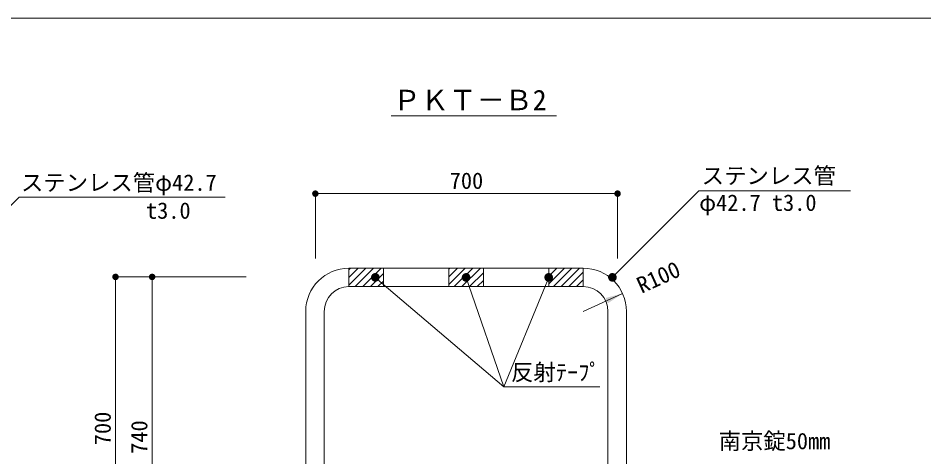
# Model space of a CAD drawing. Units: millimetres, scale not verified, with parts at other scales. Extents: x 266 to 3005, y 4223 to 6089.
# Drawn here: x 1040 to 2089, y 5527 to 6034 of the extents above; entities that cross this region are included whole.
import ezdxf
from ezdxf.enums import TextEntityAlignment as Align

# ---------------------------------------------------------------- set-up
doc = ezdxf.new("R2010")
doc.units = ezdxf.units.MM
doc.header["$LTSCALE"] = 10
for name, color, linetype, lineweight in [('ハッチ', 4, 'Continuous', 13), ('寸法', 1, 'Continuous', 13), ('本体', 7, 'Continuous', 13)]:
    doc.layers.add(name, color=color, linetype=linetype, lineweight=lineweight)
doc.styles.add('ＭＳ ゴシック', font='')
doc.styles.get('ＭＳ ゴシック').set_extended_font_data('MS Gothic')
pattern_1 = [(45, (0, 254.53), (-4.41942, 4.41942), [])]

# ---------------------------------------------------------------- blocks, each defined once
blk = doc.blocks.new('filled_dot')
at = {"color": 0, "linetype": 'Continuous', "lineweight": -2, "const_width": 1.25}
blk.add_lwpolyline([(-0.625, 0, 1), (0.625, 0, 1)], format="xyb", close=True, dxfattribs=at)
blk = doc.blocks.new('filled_arrow')
at = {"color": 0, "linetype": 'Continuous', "lineweight": -2}
blk.add_solid([(7.5, 1.25), (0, 0), (7.5, -1.25)], dxfattribs=at)

msp = doc.modelspace()

# ---------------------------------------------------------------- hatches: boundary and pattern name
at = {"layer": 'ハッチ'}
h = msp.add_hatch(dxfattribs=at)
h.set_pattern_fill('USER', color=256, style=0, pattern_type=2)
h.set_pattern_definition(pattern_1)
h.paths.add_polyline_path([(1462.78, 5745.17), (1422.78, 5745.17), (1422.78, 5723.82), (1462.78, 5723.82)])
h = msp.add_hatch(dxfattribs=at)
h.set_pattern_fill('USER', color=256, style=0, pattern_type=2)
h.set_pattern_definition(pattern_1)
h.paths.add_polyline_path([(1538.46, 5745.17), (1538.46, 5723.82), (1578.46, 5723.82), (1578.46, 5745.17)])
h = msp.add_hatch(dxfattribs=at)
h.set_pattern_fill('USER', color=256, style=0, pattern_type=2)
h.set_pattern_definition(pattern_1)
h.paths.add_polyline_path([(1654.13, 5723.82), (1694.13, 5723.82), (1694.13, 5745.17), (1654.13, 5745.17)])

# ---------------------------------------------------------------- linework, layer by layer
at = {"layer": '寸法', "color": 3}
msp.add_line((1471.76, 5921.23), (1663.07, 5921.23), dxfattribs=at)
at = {"layer": '寸法'}
for p, q in [((1383.92, 5831.38), (1733.92, 5831.38)), ((1383.92, 5756.35), (1383.92, 5831.38)), ((1733.92, 5756.35), (1733.92, 5831.38)), ((1152.48, 5384.5), (1152.48, 5735.05)), ((1303.71, 5735.05), (1152.48, 5735.05)), ((1194.9, 5735.05), (1194.9, 5364.5)), ((1303.71, 5735.05), (1194.9, 5735.05)), ((1694.13, 5695.17), (1739.65, 5715.86))]:
    msp.add_line(p, q, dxfattribs=at)
for points in [[(1727.95, 5734.54), (1735.02, 5741.61), (1827.95, 5834.54), (2003.75, 5834.54)], [(940.89, 5727.13), (947.96, 5734.2), (1040.89, 5827.13), (1279.61, 5827.13)], [(1453.35, 5734.5), (1460.96, 5728.01), (1602.19, 5607.82), (1713.36, 5607.82)], [(1558.46, 5734.5), (1561.72, 5725.04), (1602.19, 5607.82), (1713.36, 5607.82)], [(1654.13, 5734.5), (1650.34, 5725.24), (1602.19, 5607.82), (1713.36, 5607.82)]]:
    msp.add_lwpolyline(points, dxfattribs=at)
at = {"layer": '本体'}
for p, q in [((1694.13, 5745.17), (1422.78, 5745.17)), ((1422.78, 5723.82), (1422.78, 5745.17)), ((1462.78, 5723.82), (1462.78, 5745.17)), ((1538.46, 5723.82), (1538.46, 5745.17)), ((1578.46, 5723.82), (1578.46, 5745.17)), ((1654.13, 5723.82), (1654.13, 5745.17)), ((1694.13, 5723.82), (1694.13, 5745.17)), ((1422.78, 5723.82), (1694.13, 5723.82)), ((1372.78, 5695.17), (1372.78, 5284.5)), ((1394.13, 5695.17), (1394.13, 5284.5)), ((1722.78, 5695.17), (1722.78, 5284.5)), ((1744.13, 5695.17), (1744.13, 5284.5))]:
    msp.add_line(p, q, dxfattribs=at)
at = {"layer": '本体', "color": 6}
msp.add_lwpolyline([(3004.58, 6034.42), (266.46, 6034.42), (266.46, 4222.61), (3004.58, 4222.61)], close=True, dxfattribs=at)
at = {"layer": '本体'}
for centre, radius, start, end in [((1422.78, 5695.17), 50, 90, 180), ((1694.13, 5695.17), 50, 0, 90), ((1422.78, 5695.17), 28.65, 90, 180), ((1694.13, 5695.17), 28.65, 0, 90)]:
    msp.add_arc(centre, radius, start, end, dxfattribs=at)

# ---------------------------------------------------------------- block references
at = {"layer": '寸法', "xscale": 3, "yscale": 3}
msp.add_blockref('filled_dot', (1383.92, 5831.38), dxfattribs=at)
at = {"layer": '寸法'}
for name, p, xscale, yscale, rotation in [('filled_dot', (1733.92, 5831.38), 3, 3, 180), ('filled_dot', (1152.48, 5735.05), 3, 3, 270), ('filled_dot', (1194.9, 5735.05), 3, 3, 270), ('filled_dot', (1453.35, 5734.5), 4, 4, 319.6), ('filled_dot', (1558.46, 5734.5), 4, 4, 289), ('filled_dot', (1654.13, 5734.5), 4, 4, 247.7), ('filled_dot', (1727.95, 5734.54), 4, 4, 45), ('filled_arrow', (1739.65, 5715.86), 2.67, 2.67, 204.4)]:
    msp.add_blockref(name, p, dxfattribs=dict(at, xscale=xscale, yscale=yscale, rotation=rotation))

# ---------------------------------------------------------------- texts
at = {"layer": '寸法', "color": 3, "style": 'ＭＳ ゴシック'}
for s, height, p in [('ＰＫＴ－Ｂ2', 23.74, (1473.69, 5920.72)), ('ステンレス管', 18.99, (1831.33, 5836.92)), ('ステンレス管φ42.7', 18.99, (1042.93, 5828.98)), ('φ42.7 t3.0', 18.99, (1828.42, 5805.74)), ('t3.0', 18.99, (1187.77, 5796.65)), ('反射ﾃｰﾌﾟ', 18.99, (1610.56, 5609.61)), ('南京錠50mm', 18.99, (1850.95, 5530.03))]:
    msp.add_text(s, height=height, dxfattribs=at).set_placement(p, align=Align.BOTTOM_LEFT)
at = {"layer": '寸法', "style": 'ＭＳ ゴシック'}
msp.add_text('700', height=18.99, dxfattribs=at).set_placement((1558.92, 5846.38), align=Align.MIDDLE_CENTER)
for s, rotation, p in [('R100', 24.446, (1781.29, 5734.79)), ('700', 90, (1137.48, 5559.77)), ('740', 90, (1179.9, 5549.77))]:
    msp.add_text(s, height=18.99, rotation=rotation, dxfattribs=at).set_placement(p, align=Align.MIDDLE_CENTER)

doc.saveas('drawing.dxf')
